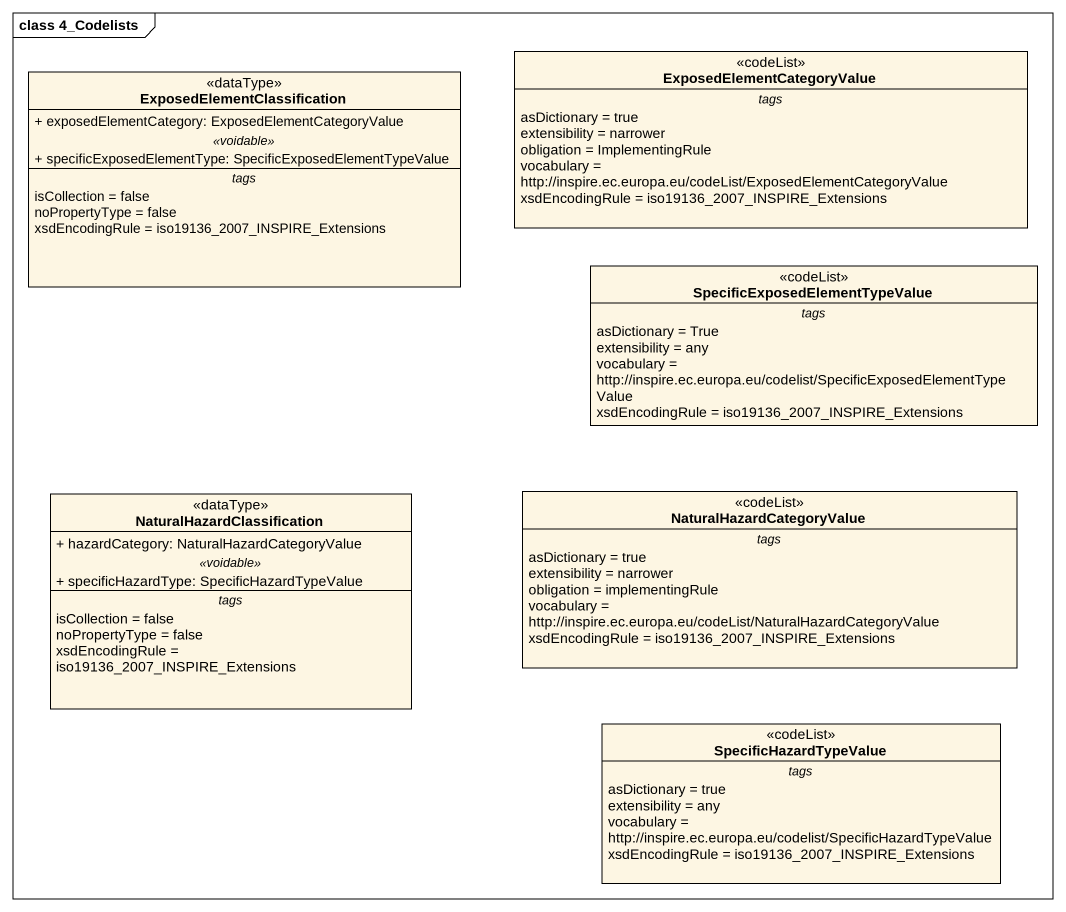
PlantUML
@startuml
mainframe class 4_Codelists
hide circle
hide empty members
skinparam classAttributeIconSize 0
class ExposedElementClassification <<dataType>> {
  + exposedElementCategory: ExposedElementCategoryValue
  .. <<voidable>> ..
  + specificExposedElementType: SpecificExposedElementTypeValue
  -- tags --
  isCollection = false
  noPropertyType = false
  xsdEncodingRule = iso19136_2007_INSPIRE_Extensions
}
class ExposedElementCategoryValue <<codeList>> {
  -- tags --
  asDictionary = true
  extensibility = narrower
  obligation = ImplementingRule
  vocabulary = http://inspire.ec.europa.eu/codeList/ExposedElementCategoryValue
  xsdEncodingRule = iso19136_2007_INSPIRE_Extensions
}
class "SpecificExposedElementTypeValue" as SpecificExposedElementTypeVa <<codeList>> {
  -- tags --
  asDictionary = True
  extensibility = any
  vocabulary = http://inspire.ec.europa.eu/codelist/SpecificExposedElementTypeValue
  xsdEncodingRule = iso19136_2007_INSPIRE_Extensions
}
class NaturalHazardClassification <<dataType>> {
  + hazardCategory: NaturalHazardCategoryValue
  .. <<voidable>> ..
  + specificHazardType: SpecificHazardTypeValue
  -- tags --
  isCollection = false
  noPropertyType = false
  xsdEncodingRule = iso19136_2007_INSPIRE_Extensions
}
class NaturalHazardCategoryValue <<codeList>> {
  -- tags --
  asDictionary = true
  extensibility = narrower
  obligation = implementingRule
  vocabulary = http://inspire.ec.europa.eu/codeList/NaturalHazardCategoryValue
  xsdEncodingRule = iso19136_2007_INSPIRE_Extensions
}
class SpecificHazardTypeValue <<codeList>> {
  -- tags --
  asDictionary = true
  extensibility = any
  vocabulary = http://inspire.ec.europa.eu/codelist/SpecificHazardTypeValue
  xsdEncodingRule = iso19136_2007_INSPIRE_Extensions
}
@enduml
